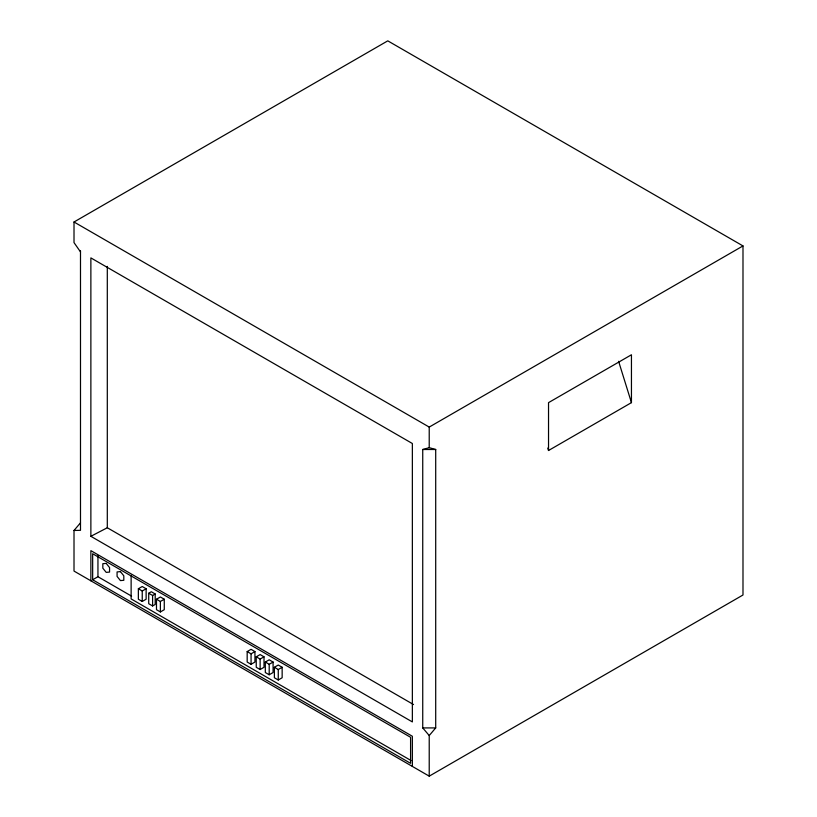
<?xml version="1.0" encoding="UTF-8"?>
<svg xmlns="http://www.w3.org/2000/svg" width="817" height="817" viewBox="0 0 817 817"><rect width="100%" height="100%" fill="white"/><g stroke="black" fill="none" stroke-linecap="round" stroke-linejoin="round"><path stroke-width="1.23" d="M80.495 251.902L74.01 242.598L74.01 221.999L387.779 40.85L742.99 245.927L742.99 595.001L429.221 776.15L74.01 571.073L74.01 530.468L80.495 522.839M429.221 735.545L435.706 727.916L435.706 449.493L429.221 447.675L422.736 449.493L422.736 727.916L429.221 735.545L429.221 776.15M92.658 579.774L410.583 763.323L410.583 737.291L92.658 553.742L92.658 579.774L97.948 576.72L131.598 596.155M138.359 588.751L142.24 586.514L146.131 588.751L146.131 599.229L142.24 601.465L138.359 599.229L138.359 588.751L142.24 590.997L146.131 588.751M74.01 221.999L429.221 427.077L742.99 245.927M148.714 593.244L151.308 591.743L155.199 593.99L155.199 604.457L152.605 605.959L148.714 603.712L148.714 593.244L152.605 595.481L155.199 593.99M156.486 599.229L160.377 596.982L164.268 599.229L164.268 609.696L160.377 611.943L156.486 609.696L156.486 599.229L160.377 601.465L164.268 599.229M548.534 450.504L631.449 402.638L631.449 354.772L548.534 402.638L548.534 450.504L547.778 448.073M247.173 651.578L251.064 649.331L254.945 651.578L254.945 662.046L251.064 664.292L247.173 662.046L247.173 651.578L251.064 653.825L254.945 651.578M256.242 656.817L260.133 654.57L264.014 656.817L264.014 667.285L260.133 669.532L256.242 667.285L256.242 656.817L260.133 659.064L264.014 656.817M265.311 662.046L269.202 659.809L273.082 662.046L273.082 672.524L269.202 674.771L265.311 672.524L265.311 662.046L269.202 664.292L273.082 662.046M274.379 667.285L278.26 665.038L282.151 667.285L282.151 677.753L278.26 679.999L274.379 677.753L274.379 667.285L278.26 669.532L282.151 667.285M90.871 536.309L412.36 721.922L412.36 443.508L90.871 257.896L90.871 536.309L107.303 527.751L413.525 704.55M74.01 530.468L80.495 530.325L80.495 250.778M422.736 449.493L435.706 449.493M422.736 727.916L435.706 727.916M411.022 760.525L131.129 598.932L131.129 575.372M618.602 361.318L631.449 402.638M429.221 427.077L429.221 447.675M412.36 766.417L412.36 736.26L90.871 550.648L90.871 580.805M278.26 669.532L278.26 679.999M269.202 664.292L269.202 674.771M260.133 659.064L260.133 669.532M251.064 653.825L251.064 664.292M160.377 601.465L160.377 611.943M152.605 595.481L152.605 605.959M142.24 590.997L142.24 601.465M107.303 266.383L107.303 527.751M97.948 555.642L97.948 576.72M106.2 563.393L102.83 563.699L102.83 568.183L106.2 572.37L109.56 572.074L109.56 567.58L106.2 563.393M120.446 571.624L117.076 571.92L117.076 576.414L120.446 580.601L123.806 580.295L123.806 575.811L120.446 571.624"/></g></svg>
